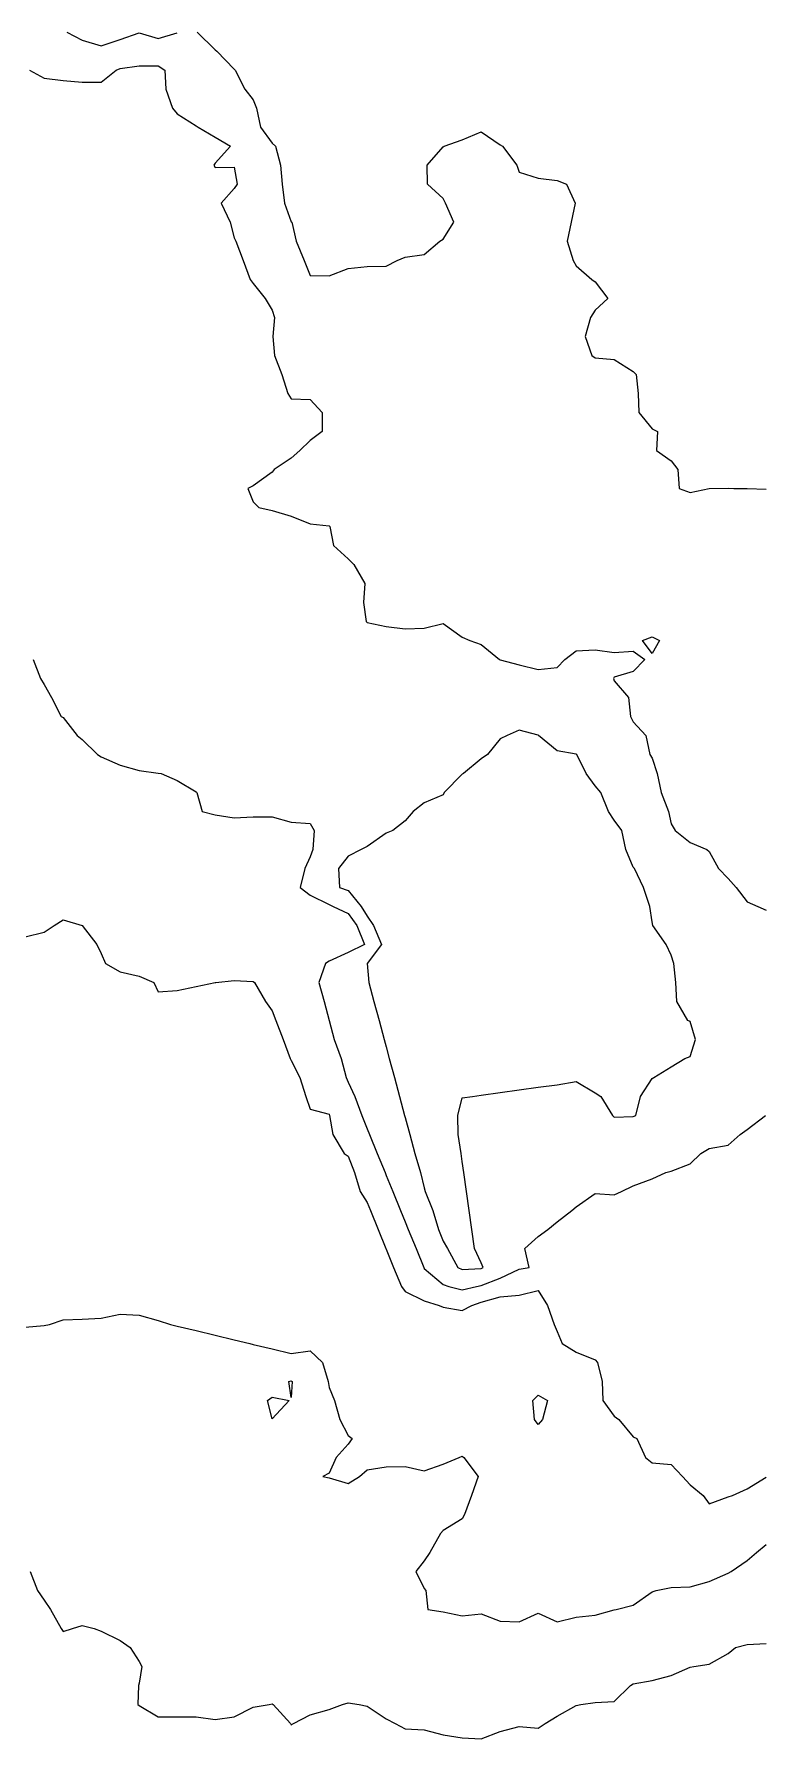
# Model space of a CAD drawing. Header units: metres. Extents: x 2681030 to 2681330, y 1246000 to 1246290.
# Drawn here: x 2681176.99 to 2681196.16, y 1246002.85 to 1246047.7 of the extents above; entities that cross this region are included whole.
import ezdxf

# ---------------------------------------------------------------- set-up
doc = ezdxf.new("R2010")
doc.units = ezdxf.units.M
doc.layers.add('BASIS_HOEHENLINIEN', color=8, linetype='Continuous')

msp = doc.modelspace()

# ---------------------------------------------------------------- linework, layer by layer
at = {"layer": 'BASIS_HOEHENLINIEN'}
for points, elevation in [([(2681177.851, 1246047.75), (2681178.25, 1246047.541), (2681178.75, 1246047.397), (2681179.25, 1246047.564), (2681179.75, 1246047.732), (2681180.25, 1246047.584), (2681180.75, 1246047.74)], 443.5), ([(2681181.277, 1246047.75), (2681181.75, 1246047.288), (2681181.798, 1246047.25), (2681182.25, 1246046.778), (2681182.277, 1246046.75), (2681182.533, 1246046.25), (2681182.75, 1246045.969), (2681182.836, 1246045.75), (2681182.944, 1246045.25), (2681183.25, 1246044.837), (2681183.34, 1246044.75), (2681183.472, 1246044.25), (2681183.509, 1246043.75), (2681183.572, 1246043.25), (2681183.75, 1246042.766), (2681183.768, 1246042.75), (2681183.881, 1246042.25), (2681184.092, 1246041.75), (2681184.25, 1246041.351), (2681184.75, 1246041.342), (2681185.25, 1246041.537), (2681185.75, 1246041.59), (2681186.25, 1246041.597), (2681186.539, 1246041.75), (2681186.75, 1246041.833), (2681187.25, 1246041.904), (2681187.661, 1246042.25), (2681187.75, 1246042.311), (2681188.026, 1246042.75), (2681187.809, 1246043.25), (2681187.75, 1246043.377), (2681187.335, 1246043.75), (2681187.331, 1246044.25), (2681187.75, 1246044.735), (2681187.779, 1246044.75), (2681188.25, 1246044.923), (2681188.75, 1246045.131), (2681189.25, 1246044.79), (2681189.313, 1246044.75), (2681189.684, 1246044.25), (2681189.75, 1246044.068), (2681190.25, 1246043.909), (2681190.75, 1246043.85), (2681190.992, 1246043.75), (2681191.222, 1246043.25), (2681191.115, 1246042.75), (2681191.012, 1246042.25), (2681191.173, 1246041.75), (2681191.25, 1246041.609), (2681191.662, 1246041.25), (2681191.75, 1246041.184), (2681192.083, 1246040.75), (2681191.75, 1246040.443), (2681191.629, 1246040.25), (2681191.488, 1246039.75), (2681191.659, 1246039.25), (2681191.75, 1246039.183), (2681192.25, 1246039.14), (2681192.75, 1246038.821), (2681192.825, 1246038.75), (2681192.877, 1246038.25), (2681192.895, 1246037.75), (2681193.25, 1246037.314), (2681193.385, 1246037.25), (2681193.36, 1246036.75), (2681193.75, 1246036.471), (2681193.92, 1246036.25), (2681193.958, 1246035.75), (2681194.25, 1246035.641), (2681194.75, 1246035.75), (2681194.75, 1246035.75), (2681195.25, 1246035.752), (2681195.4, 1246035.75), (2681195.75, 1246035.744), (2681196.25, 1246035.727)], 443.5), ([(2681176.863, 1246046.75), (2681177.25, 1246046.54), (2681177.75, 1246046.485), (2681178.25, 1246046.438), (2681178.75, 1246046.434), (2681179.146, 1246046.75), (2681179.25, 1246046.798), (2681179.75, 1246046.869), (2681180.25, 1246046.871), (2681180.423, 1246046.75), (2681180.452, 1246046.25), (2681180.627, 1246045.75), (2681180.75, 1246045.607), (2681181.25, 1246045.29), (2681181.3, 1246045.25), (2681181.75, 1246044.995), (2681182.15, 1246044.75), (2681181.75, 1246044.306), (2681181.714, 1246044.25), (2681181.75, 1246044.194), (2681182.25, 1246044.201), (2681182.327, 1246043.75), (2681182.25, 1246043.637), (2681181.906, 1246043.25), (2681182.141, 1246042.75), (2681182.25, 1246042.341), (2681182.29, 1246042.25), (2681182.487, 1246041.75), (2681182.668, 1246041.25), (2681182.75, 1246041.142), (2681183.069, 1246040.75), (2681183.25, 1246040.442), (2681183.315, 1246040.25), (2681183.269, 1246039.75), (2681183.313, 1246039.25), (2681183.506, 1246038.75), (2681183.661, 1246038.25), (2681183.75, 1246038.108), (2681184.25, 1246038.091), (2681184.566, 1246037.75), (2681184.565, 1246037.25), (2681184.25, 1246037.013), (2681183.975, 1246036.75), (2681183.75, 1246036.543), (2681183.299, 1246036.25), (2681183.25, 1246036.177), (2681182.75, 1246035.813), (2681182.608, 1246035.75), (2681182.75, 1246035.397), (2681182.9, 1246035.25), (2681183.25, 1246035.171), (2681183.75, 1246035.018), (2681184.25, 1246034.821), (2681184.75, 1246034.764), (2681184.768, 1246034.75), (2681184.863, 1246034.25), (2681185.25, 1246033.894), (2681185.403, 1246033.75), (2681185.689, 1246033.25), (2681185.653, 1246032.75), (2681185.725, 1246032.25), (2681185.75, 1246032.223), (2681186.25, 1246032.119), (2681186.75, 1246032.058), (2681187.25, 1246032.073), (2681187.75, 1246032.194), (2681188.25, 1246031.835), (2681188.449, 1246031.75), (2681188.75, 1246031.646), (2681189.234, 1246031.25), (2681189.25, 1246031.235), (2681189.75, 1246031.111), (2681190.25, 1246030.98), (2681190.75, 1246031.038), (2681190.947, 1246031.25), (2681191.25, 1246031.474), (2681191.75, 1246031.499), (2681192.25, 1246031.43), (2681192.75, 1246031.466), (2681193.053, 1246031.25), (2681192.75, 1246030.928), (2681192.25, 1246030.786), (2681192.23, 1246030.75), (2681192.25, 1246030.684), (2681192.628, 1246030.25), (2681192.678, 1246029.75), (2681192.75, 1246029.606), (2681193.084, 1246029.25), (2681193.184, 1246028.75), (2681193.25, 1246028.653), (2681193.38, 1246028.25), (2681193.482, 1246027.75), (2681193.682, 1246027.25), (2681193.75, 1246026.922), (2681193.855, 1246026.75), (2681194.25, 1246026.43), (2681194.688, 1246026.25), (2681194.75, 1246026.198), (2681194.994, 1246025.75), (2681195.25, 1246025.489), (2681195.456, 1246025.25), (2681195.75, 1246024.875), (2681196.026, 1246024.75), (2681196.25, 1246024.649)], 444), ([(2681193.444, 1246031.75), (2681193.25, 1246031.408), (2681192.992, 1246031.75), (2681193.25, 1246031.844), (2681193.444, 1246031.75)], 444), ([(2681176.961, 1246031.25), (2681177.154, 1246030.75), (2681177.25, 1246030.588), (2681177.446, 1246030.25), (2681177.698, 1246029.75), (2681177.75, 1246029.724), (2681178.12, 1246029.25), (2681178.25, 1246029.14), (2681178.657, 1246028.75), (2681178.75, 1246028.688), (2681179.25, 1246028.471), (2681179.75, 1246028.325), (2681180.25, 1246028.256), (2681180.328, 1246028.25), (2681180.75, 1246028.063), (2681181.25, 1246027.769), (2681181.266, 1246027.75), (2681181.41, 1246027.25), (2681181.75, 1246027.158), (2681182.25, 1246027.077), (2681182.75, 1246027.108), (2681183.25, 1246027.104), (2681183.75, 1246026.966), (2681184.25, 1246026.93), (2681184.352, 1246026.75), (2681184.32, 1246026.25), (2681184.25, 1246026.053), (2681184.111, 1246025.75), (2681183.989, 1246025.25), (2681184.25, 1246025.046), (2681184.75, 1246024.801), (2681184.856, 1246024.75), (2681185.25, 1246024.565), (2681185.479, 1246024.25), (2681185.678, 1246023.75), (2681185.25, 1246023.536), (2681184.75, 1246023.311), (2681184.656, 1246023.25), (2681184.48, 1246022.75), (2681184.615, 1246022.25), (2681184.75, 1246021.75), (2681184.75, 1246021.749), (2681184.884, 1246021.25), (2681185.069, 1246020.75), (2681185.2, 1246020.25), (2681185.25, 1246020.127), (2681185.428, 1246019.75), (2681185.608, 1246019.25), (2681185.75, 1246018.901), (2681185.814, 1246018.75), (2681186.015, 1246018.25), (2681186.219, 1246017.75), (2681186.25, 1246017.675), (2681186.423, 1246017.25), (2681186.627, 1246016.75), (2681186.75, 1246016.449), (2681186.831, 1246016.25), (2681187.035, 1246015.75), (2681187.239, 1246015.25), (2681187.25, 1246015.224), (2681187.75, 1246014.799), (2681187.901, 1246014.75), (2681188.25, 1246014.665), (2681188.626, 1246014.75), (2681188.75, 1246014.774), (2681189.25, 1246014.973), (2681189.75, 1246015.203), (2681190.008, 1246015.25), (2681189.899, 1246015.75), (2681190.25, 1246016.069), (2681190.501, 1246016.25), (2681190.75, 1246016.448), (2681191.131, 1246016.75), (2681191.25, 1246016.845), (2681191.75, 1246017.193), (2681192.25, 1246017.165), (2681192.441, 1246017.25), (2681192.75, 1246017.4), (2681193.25, 1246017.586), (2681193.61, 1246017.75), (2681193.75, 1246017.786), (2681194.25, 1246017.979), (2681194.53, 1246018.25), (2681194.75, 1246018.378), (2681195.25, 1246018.466), (2681195.563, 1246018.75), (2681195.75, 1246018.883), (2681196.234, 1246019.25)], 444.5), ([(2681188.75, 1246015.223), (2681188.802, 1246015.25), (2681188.75, 1246015.374), (2681188.578, 1246015.75), (2681188.506, 1246016.25), (2681188.435, 1246016.75), (2681188.363, 1246017.25), (2681188.295, 1246017.75), (2681188.25, 1246018.037), (2681188.219, 1246018.25), (2681188.148, 1246018.75), (2681188.137, 1246019.25), (2681188.25, 1246019.713), (2681188.519, 1246019.75), (2681188.75, 1246019.782), (2681189.25, 1246019.852), (2681189.75, 1246019.921), (2681190.25, 1246019.991), (2681190.75, 1246020.06), (2681191.25, 1246020.14), (2681191.75, 1246019.849), (2681191.898, 1246019.75), (2681192.204, 1246019.25), (2681192.25, 1246019.207), (2681192.75, 1246019.221), (2681192.815, 1246019.25), (2681192.939, 1246019.75), (2681193.25, 1246020.223), (2681193.289, 1246020.25), (2681193.75, 1246020.529), (2681194.109, 1246020.75), (2681194.25, 1246020.802), (2681194.386, 1246021.25), (2681194.25, 1246021.722), (2681194.19, 1246021.75), (2681193.898, 1246022.25), (2681193.869, 1246022.75), (2681193.822, 1246023.25), (2681193.75, 1246023.469), (2681193.616, 1246023.75), (2681193.267, 1246024.25), (2681193.25, 1246024.345), (2681193.187, 1246024.75), (2681193.021, 1246025.25), (2681192.781, 1246025.75), (2681192.75, 1246025.782), (2681192.559, 1246026.25), (2681192.454, 1246026.75), (2681192.25, 1246027.023), (2681192.102, 1246027.25), (2681191.896, 1246027.75), (2681191.75, 1246027.927), (2681191.51, 1246028.25), (2681191.263, 1246028.75), (2681191.25, 1246028.758), (2681190.75, 1246028.84), (2681190.259, 1246029.25), (2681190.25, 1246029.26), (2681189.75, 1246029.385), (2681189.437, 1246029.25), (2681189.25, 1246029.159), (2681188.92, 1246028.75), (2681188.75, 1246028.63), (2681188.288, 1246028.25), (2681188.25, 1246028.232), (2681187.779, 1246027.75), (2681187.75, 1246027.686), (2681187.25, 1246027.478), (2681186.96, 1246027.25), (2681186.75, 1246027), (2681186.425, 1246026.75), (2681186.25, 1246026.677), (2681185.75, 1246026.325), (2681185.591, 1246026.25), (2681185.25, 1246026.072), (2681184.993, 1246025.75), (2681185.025, 1246025.25), (2681185.25, 1246025.169), (2681185.593, 1246024.75), (2681185.75, 1246024.494), (2681185.913, 1246024.25), (2681186.13, 1246023.75), (2681185.754, 1246023.25), (2681185.793, 1246022.75), (2681185.927, 1246022.25), (2681186.062, 1246021.75), (2681186.197, 1246021.25), (2681186.25, 1246021.054), (2681186.332, 1246020.75), (2681186.467, 1246020.25), (2681186.602, 1246019.75), (2681186.736, 1246019.25), (2681186.75, 1246019.2), (2681186.871, 1246018.75), (2681187.006, 1246018.25), (2681187.15, 1246017.75), (2681187.25, 1246017.345), (2681187.276, 1246017.25), (2681187.477, 1246016.75), (2681187.626, 1246016.25), (2681187.75, 1246015.944), (2681187.861, 1246015.75), (2681188.135, 1246015.25), (2681188.25, 1246015.194), (2681188.75, 1246015.223)], 444), ([(2681176.75, 1246023.953), (2681177.25, 1246024.075), (2681177.51, 1246024.25), (2681177.75, 1246024.397), (2681178.247, 1246024.25), (2681178.25, 1246024.247), (2681178.635, 1246023.75), (2681178.75, 1246023.508), (2681178.862, 1246023.25), (2681179.25, 1246023.031), (2681179.75, 1246022.917), (2681180.136, 1246022.75), (2681180.25, 1246022.507), (2681180.75, 1246022.536), (2681181.25, 1246022.64), (2681181.75, 1246022.745), (2681181.772, 1246022.75), (2681182.25, 1246022.799), (2681182.75, 1246022.774), (2681182.788, 1246022.75), (2681183.074, 1246022.25), (2681183.25, 1246022.001), (2681183.346, 1246021.75), (2681183.537, 1246021.25), (2681183.722, 1246020.75), (2681183.75, 1246020.695), (2681183.976, 1246020.25), (2681184.137, 1246019.75), (2681184.25, 1246019.417), (2681184.75, 1246019.286), (2681184.762, 1246019.25), (2681184.849, 1246018.75), (2681185.145, 1246018.25), (2681185.25, 1246018.176), (2681185.414, 1246017.75), (2681185.565, 1246017.25), (2681185.75, 1246016.957), (2681185.835, 1246016.75), (2681186.038, 1246016.25), (2681186.239, 1246015.75), (2681186.25, 1246015.731), (2681186.446, 1246015.25), (2681186.65, 1246014.75), (2681186.75, 1246014.621), (2681187.25, 1246014.373), (2681187.643, 1246014.25), (2681187.75, 1246014.202), (2681188.25, 1246014.117), (2681188.508, 1246014.25), (2681188.75, 1246014.337), (2681189.25, 1246014.478), (2681189.75, 1246014.52), (2681190.25, 1246014.642), (2681190.493, 1246014.25), (2681190.666, 1246013.75), (2681190.75, 1246013.564), (2681190.881, 1246013.25), (2681191.25, 1246013.022), (2681191.75, 1246012.821), (2681191.814, 1246012.75), (2681191.929, 1246012.25), (2681191.948, 1246011.75), (2681192.25, 1246011.34), (2681192.375, 1246011.25), (2681192.75, 1246010.791), (2681192.847, 1246010.75), (2681193.076, 1246010.25), (2681193.25, 1246010.113), (2681193.75, 1246010.063), (2681194.049, 1246009.75), (2681194.25, 1246009.533), (2681194.589, 1246009.25), (2681194.75, 1246009.036), (2681195.25, 1246009.214), (2681195.362, 1246009.25), (2681195.75, 1246009.422), (2681196.25, 1246009.733)], 445), ([(2681176.75, 1246013.678), (2681177.25, 1246013.72), (2681177.388, 1246013.75), (2681177.75, 1246013.87), (2681178.25, 1246013.887), (2681178.75, 1246013.918), (2681179.25, 1246014.025), (2681179.75, 1246013.995), (2681180.25, 1246013.857), (2681180.572, 1246013.75), (2681180.75, 1246013.707), (2681181.25, 1246013.588), (2681181.75, 1246013.468), (2681182.25, 1246013.35), (2681182.658, 1246013.25), (2681182.75, 1246013.228), (2681183.25, 1246013.108), (2681183.75, 1246012.988), (2681184.25, 1246013.055), (2681184.573, 1246012.75), (2681184.721, 1246012.25), (2681184.75, 1246012.089), (2681184.889, 1246011.75), (2681185.028, 1246011.25), (2681185.25, 1246010.829), (2681185.353, 1246010.75), (2681185.25, 1246010.598), (2681184.937, 1246010.25), (2681184.75, 1246009.835), (2681184.583, 1246009.75), (2681184.75, 1246009.712), (2681185.25, 1246009.569), (2681185.549, 1246009.75), (2681185.75, 1246009.923), (2681186.25, 1246010.008), (2681186.75, 1246010.012), (2681187.25, 1246009.896), (2681187.75, 1246010.072), (2681188.173, 1246010.25), (2681188.25, 1246010.282), (2681188.296, 1246010.25), (2681188.673, 1246009.75), (2681188.491, 1246009.25), (2681188.311, 1246008.75), (2681188.25, 1246008.637), (2681187.75, 1246008.328), (2681187.679, 1246008.25), (2681187.402, 1246007.75), (2681187.25, 1246007.529), (2681187.033, 1246007.25), (2681187.25, 1246006.803), (2681187.293, 1246006.75), (2681187.346, 1246006.25), (2681187.75, 1246006.188), (2681188.25, 1246006.082), (2681188.75, 1246006.136), (2681189.25, 1246005.941), (2681189.75, 1246005.929), (2681190.25, 1246006.154), (2681190.75, 1246005.929), (2681191.25, 1246006.046), (2681191.75, 1246006.104), (2681192.25, 1246006.24), (2681192.303, 1246006.25), (2681192.75, 1246006.365), (2681193.25, 1246006.714), (2681193.355, 1246006.75), (2681193.75, 1246006.828), (2681194.25, 1246006.85), (2681194.75, 1246006.989), (2681195.25, 1246007.204), (2681195.323, 1246007.25), (2681195.75, 1246007.538), (2681195.995, 1246007.75), (2681196.25, 1246007.958)], 445.5), ([(2681183.78, 1246012.25), (2681183.75, 1246011.826), (2681183.691, 1246012.25), (2681183.75, 1246012.264), (2681183.78, 1246012.25)], 446), ([(2681183.7, 1246011.75), (2681183.25, 1246011.264), (2681183.128, 1246011.75), (2681183.25, 1246011.838), (2681183.7, 1246011.75)], 446), ([(2681190.359, 1246011.25), (2681190.25, 1246011.123), (2681190.151, 1246011.25), (2681190.107, 1246011.75), (2681190.25, 1246011.888), (2681190.496, 1246011.75), (2681190.359, 1246011.25)], 445.5), ([(2681176.882, 1246007.25), (2681177.077, 1246006.75), (2681177.25, 1246006.499), (2681177.414, 1246006.25), (2681177.7, 1246005.75), (2681177.75, 1246005.669), (2681177.998, 1246005.75), (2681178.25, 1246005.834), (2681178.566, 1246005.75), (2681178.75, 1246005.683), (2681179.25, 1246005.438), (2681179.511, 1246005.25), (2681179.75, 1246004.885), (2681179.824, 1246004.75), (2681179.75, 1246004.316), (2681179.734, 1246004.25), (2681179.714, 1246003.75), (2681179.75, 1246003.723), (2681180.25, 1246003.427), (2681180.75, 1246003.431), (2681181.25, 1246003.431), (2681181.75, 1246003.36), (2681182.25, 1246003.423), (2681182.75, 1246003.681), (2681183.169, 1246003.75), (2681183.25, 1246003.768), (2681183.273, 1246003.75), (2681183.734, 1246003.25), (2681183.75, 1246003.22), (2681183.808, 1246003.25), (2681184.25, 1246003.481), (2681184.75, 1246003.62), (2681185.102, 1246003.75), (2681185.25, 1246003.794), (2681185.541, 1246003.75), (2681185.75, 1246003.711), (2681186.25, 1246003.374), (2681186.485, 1246003.25), (2681186.75, 1246003.113), (2681187.25, 1246003.085), (2681187.75, 1246002.957), (2681188.25, 1246002.871), (2681188.75, 1246002.847), (2681189.25, 1246003.04), (2681189.75, 1246003.173), (2681190.25, 1246003.129), (2681190.432, 1246003.25), (2681190.75, 1246003.441), (2681191.25, 1246003.724), (2681191.368, 1246003.75), (2681191.75, 1246003.803), (2681192.25, 1246003.833), (2681192.676, 1246004.25), (2681192.75, 1246004.296), (2681193.25, 1246004.382), (2681193.75, 1246004.511), (2681194.25, 1246004.738), (2681194.341, 1246004.75), (2681194.75, 1246004.81), (2681195.25, 1246005.098), (2681195.442, 1246005.25), (2681195.75, 1246005.328), (2681196.25, 1246005.355)], 446)]:
    msp.add_lwpolyline(points, dxfattribs=dict(at, elevation=elevation))

doc.saveas('drawing.dxf')
